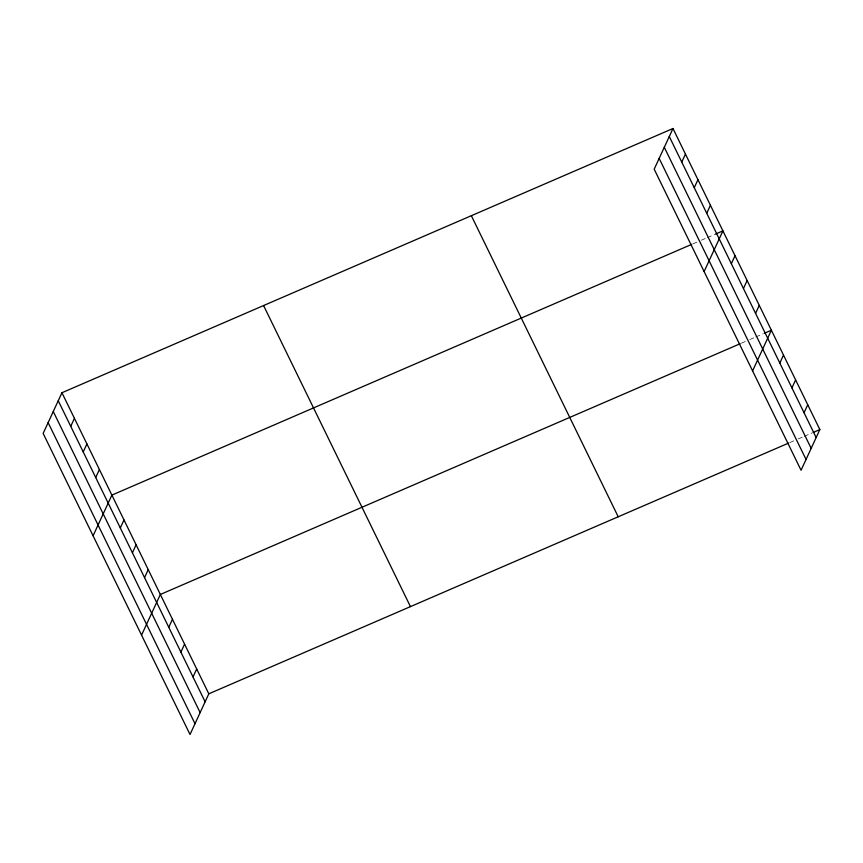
<?xml version="1.0" encoding="UTF-8"?>
<svg xmlns="http://www.w3.org/2000/svg" width="863" height="863" viewBox="0 0 863 863"><rect width="100%" height="100%" fill="white"/><g stroke="black" fill="none" stroke-linecap="round" stroke-linejoin="round"><path stroke-width="0.65" stroke-dasharray="4.32 3.24" d="M692.903 243.851L697.703 241.769M701.306 240.216L706.107 238.145M707.304 237.616L715.707 233.992M741.371 343.204L746.171 341.133M749.774 339.569L754.575 337.498M755.783 336.98L762.978 333.862M789.839 442.557L794.64 440.486M798.243 438.922L803.043 436.851M804.251 436.333L812.644 432.697"/><path stroke-width="1.29" d="M672.978 128.511L654.186 169.18L801.058 470.259L819.85 429.58L672.978 128.511L61.942 392.741L43.15 433.42L190.022 734.489L208.814 693.82L788.642 443.075M70.734 426.333L74.423 418.339M83.215 451.921L86.915 443.927M95.707 477.519L99.396 469.515M93.085 535.783L111.877 495.114L691.705 244.369M120.302 527.94L124.002 519.947M132.417 552.784L136.117 544.79M144.542 577.627L148.231 569.623M141.554 635.136L160.345 594.467L740.174 343.722M168.77 627.304L172.471 619.3M180.885 652.137L184.585 644.143M193.01 676.98L196.699 668.987M681.759 162.093L685.459 154.099M694.251 187.681L697.94 179.687M706.732 213.28L710.432 205.286M704.122 271.543L722.914 230.874L715.707 233.992M731.339 263.711L735.028 255.707M743.453 288.544L747.142 280.551M755.567 313.388L759.267 305.394M752.59 370.896L771.382 330.227L764.176 333.345M779.807 363.064L783.496 355.071M791.921 387.897L795.61 379.903M804.036 412.741L807.736 404.747M813.852 432.18L819.85 429.58M669.278 136.505L816.161 437.584M664.294 147.282L811.177 448.361M659.159 158.393L806.042 459.472M471.338 215.707L618.21 516.786M263.582 305.545L410.454 606.624M61.942 392.741L208.814 693.82M58.253 400.745L205.124 701.813M53.269 411.522L200.14 712.601M48.134 422.633L195.006 723.712"/></g></svg>
